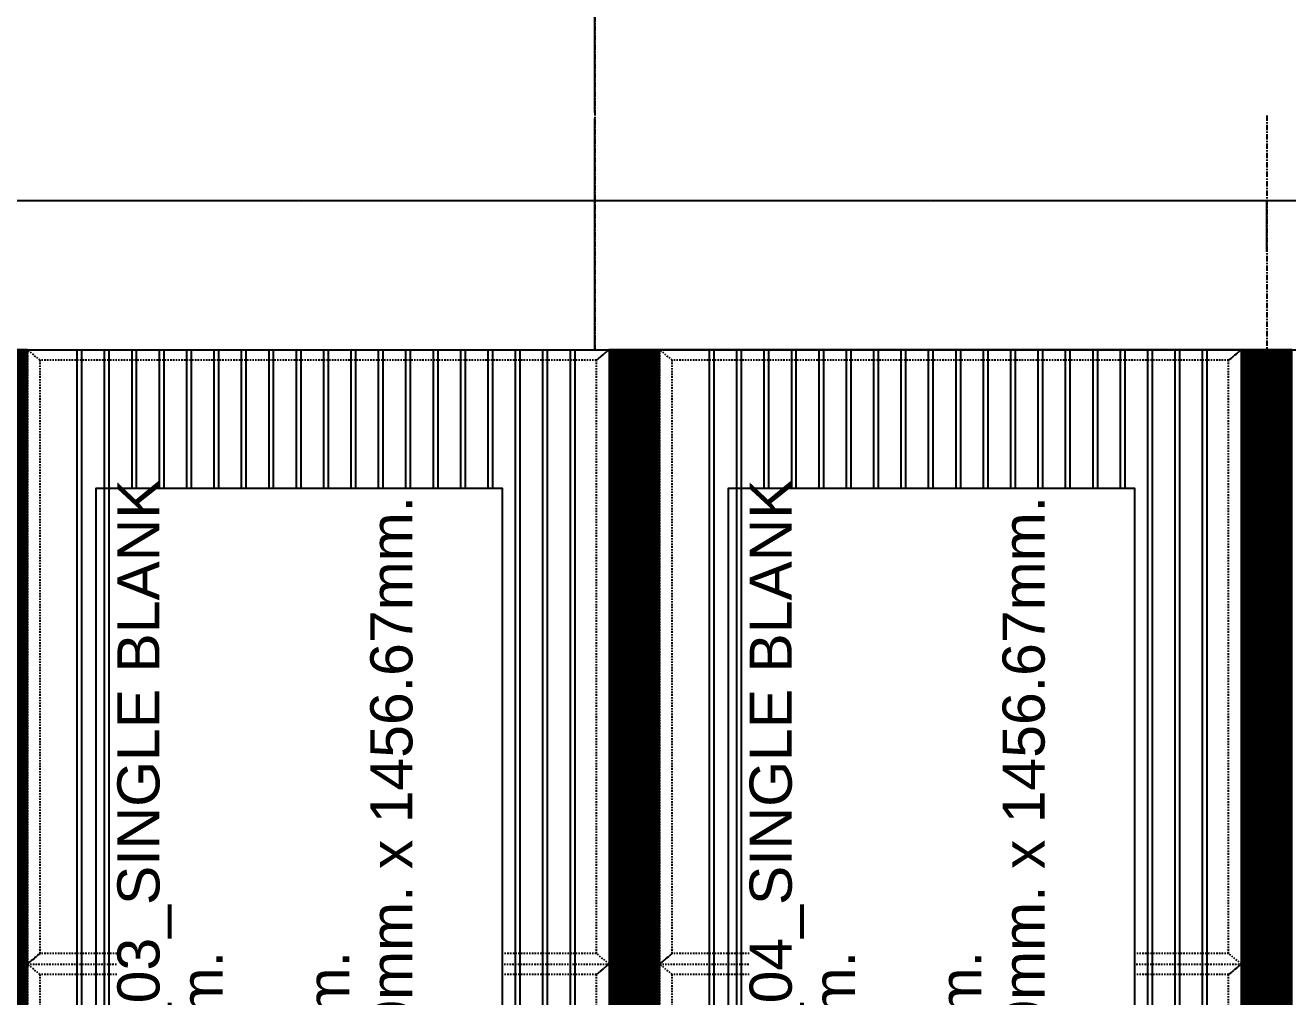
# Model space of a CAD drawing. Header units: millimetres. Extents: x 663313 to 1226001, y 1431724 to 1620898.
# Drawn here: x 899603 to 902598, y 1516121 to 1518424 of the extents above; entities that cross this region are included whole.
import ezdxf
from ezdxf.enums import TextEntityAlignment as Align

# ---------------------------------------------------------------- set-up
doc = ezdxf.new("R2010")
doc.units = ezdxf.units.MM
for name, pattern in [('CENTER', [50.8, 31.75, -6.35, 6.35, -6.35]), ('DPA_Grid _ Level 100', [1000, 550, -160, 130, -160]), ('Grid Line', [22.225, 12.7, -3.175, 3.175, -3.175]), ('HIDDEN', [0.375, 0.25, -0.125]), ('TA_GL_000.70000', [1.925, 0.7, -0.175, 0.175, -0.175, 0.7]), ('TA_HL_001.00000', [6.5, 3.55, -2.95]), ('XKITLINE00', [0])]:
    doc.linetypes.add(name, pattern=pattern)
doc.layers.get('Defpoints').update_dxf_attribs({"color": 140})
doc.layers.add('000 - 0_HIDE_OBJ_FRAMING_DEF_SUB', color=1, linetype='Continuous', plot=False)
for name, color, linetype in [('000 - 0_SYM_DWG_GRIDLINE_MAIN_COLOR_251', 251, 'Continuous'), ('000 - 0_SYM_DWG_SLOPE-SYM_TEXT_COLOR_3', 3, 'Continuous'), ('000 - ESTIMATE_ASPG_WIPEOUT_', 250, 'Continuous'), ('000 - GRID', 251, 'CENTER'), ('010 - ASPG_EXTR_MAIN_COLOR_2', 2, 'Continuous'), ('010 - ASPG_EXTR_WIPEOUT_', 250, 'Continuous'), ('010 - ASPG_FRAMING_MAIN_COLOR_1', 1, 'Continuous'), ('010 - ASPG_FRAMING_SUB_COLOR_2', 1, 'Continuous'), ('DIM', 1, 'Continuous')]:
    doc.layers.add(name, color=color, linetype=linetype)
doc.layers.add('000 - ESTIMATE_ASPG_MAIN_COLOR_6', color=6, linetype='Continuous', true_color=0xff00ff)
doc.layers.add('000 - ESTIMATE_ASPG_TEXT_COLOR_1', color=1, linetype='Continuous', true_color=0xff0000)
doc.layers.add('000_AREA_ASPG_AREA_HATCH_', color=7, linetype='Continuous', true_color=0xff8700, plot=False)
doc.layers.add('000_AREA_ASPG_AREA_MAIN_COLOR_1', color=7, linetype='Continuous', true_color=0xff8700, plot=False)
for name, color, linetype, lineweight in [('A-FLOR-E', 2, 'Continuous', 9), ('A-GENM', 29, 'Continuous', 9), ('Part', 2, 'Continuous', 0)]:
    doc.layers.add(name, color=color, linetype=linetype, lineweight=lineweight)
doc.styles.add('_Arial', font='arial.ttf')
doc.styles.add('Arial', font='arial.ttf')
doc.styles.add('TA', font='', dxfattribs={"height": 4.5})
doc.styles.get('TA').set_extended_font_data('Cordia New')
doc.dimstyles.new('Dim - 40 - Cen', dxfattribs={"dimscale": 0.04, "dimtxt": 3, "dimasz": 1, "dimexe": 0, "dimexo": 2.5, "dimgap": 1.5, "dimtad": 1, "dimdec": 0, "dimlfac": 1000, "dimzin": 1, "dimdsep": 46, "dimtxsty": 'Arial', "dimblk": 'CEN1', "dimcen": 0.09, "dimclrd": 1, "dimclre": 49, "dimclrt": 3, "dimadec": 0, "dimazin": 0, "dimtfac": 1, "dimtdec": 0, "dimtix": 1, "dimtofl": 0, "dimtmove": 2, "dimatfit": 3, "dimfxl": 1, "dimtfill": 1, "dimtfillclr": 256, "dimtolj": 1, "dimtzin": 0, "dimarcsym": 0})

# ---------------------------------------------------------------- blocks, each defined once
blk = doc.blocks.new('C-1-PP18-AR-2441-01-C_20260531-230906_ELEVATION_4_EX')
at = {"layer": '000 - 0_HIDE_OBJ_FRAMING_DEF_SUB', "linetype": 'DPA_Grid _ Level 100'}
blk.add_line((0, 99048.4), (0, 118885.3), dxfattribs=at)
blk = doc.blocks.new('GM_Louver Grill Vertical Z1 - Z Profile-18225337-ENT 4 ELE-4 sheet')
at = {"layer": 'A-GENM', "color": 39}
blk.add_line((131839.2, 105680), (131839.2, 110050), dxfattribs=at)
blk = doc.blocks.new('4')
at = {"layer": 'DIM'}
for p, q in [((131613.7, 110050), (131613.7, 105680)), ((131713.7, 110050), (131713.7, 105680)), ((133113.9, 105680), (133113.9, 110050)), ((130213.4, 110000), (131613.7, 110000)), ((133113.9, 110000), (131713.7, 110000))]:
    blk.add_line(p, q, dxfattribs=at)
for points in [[(130163.4, 110050), (131663.7, 110050), (131663.7, 105680), (130163.4, 105680)], [(133163.9, 110050), (131663.7, 110050), (131663.7, 105680), (133163.9, 105680)], [(133163.9, 110050), (134664.2, 110050), (134664.2, 105680), (133163.9, 105680)]]:
    blk.add_lwpolyline(points, close=True, dxfattribs=at)
at = {"layer": 'A-GENM'}
for p in [(-1575, 0), (-1500, 0), (-1425, 0), (-1350, 0), (-1275, 0), (-1200, 0), (-1125, 0), (-1050, 0), (-975, 0), (-900, 0), (-825, 0), (-750, 0), (-675, 0), (-600, 0), (-450, 0), (-375, 0), (-300, 0), (-75, 0), (0, 0), (75, 0), (150, 0), (225, 0), (300, 0), (375, 0), (450, 0), (525, 0), (600, 0), (675, 0), (750, 0), (825, 0), (900, 0), (975, 0), (1050, 0), (1125, 0), (1200, 0)]:
    blk.add_blockref('GM_Louver Grill Vertical Z1 - Z Profile-18225337-ENT 4 ELE-4 sheet', p, dxfattribs=at)
at = {"layer": 'A-GENM', "color": 250}
blk.add_blockref('GM_Louver Grill Vertical Z1 - Z Profile-18225337-ENT 4 ELE-4 sheet', (-525, 0), dxfattribs=at)
blk = doc.blocks.new('CEN1')
at = {"color": 1}
for p, q in [((1.5, 0), (-1.5, 0)), ((0, 1.5), (0, -1.5))]:
    blk.add_line(p, q, dxfattribs=at)
at = {"color": 3}
blk.add_circle((0, 0), 0.75, dxfattribs=at)
blk = doc.blocks.new('*D3596')
at = {"layer": '000 - 0_HIDE_OBJ_FRAMING_DEF_SUB', "color": 49, "lineweight": -2, "transparency": 16777216}
for p, q in [((-1405, 109937.6), (-1405, 110403.7)), ((0, 110297.2), (0, 110403.7))]:
    blk.add_line(p, q, dxfattribs=at)
at = {"layer": '000 - 0_HIDE_OBJ_FRAMING_DEF_SUB', "color": 1, "lineweight": -2, "transparency": 16777216}
blk.add_line((-1405, 110403.7), (0, 110403.7), dxfattribs=at)
at = {"layer": 'Defpoints', "color": 0, "transparency": 16777216}
for p in [(0, 110403.7), (0, 110297.1), (-1405, 109937.5)]:
    blk.add_point(p, dxfattribs=at)
at = {"layer": '000 - 0_HIDE_OBJ_FRAMING_DEF_SUB', "color": 1, "lineweight": -2, "transparency": 16777216, "xscale": 0.04, "yscale": 0.04, "zscale": 0.04, "rotation": 180}
blk.add_blockref('CEN1', (-1405, 110403.7), dxfattribs=at)
at = {"layer": '000 - 0_HIDE_OBJ_FRAMING_DEF_SUB', "color": 1, "lineweight": -2, "transparency": 16777216, "xscale": 0.04, "yscale": 0.04, "zscale": 0.04}
blk.add_blockref('CEN1', (0, 110403.7), dxfattribs=at)
at = {"layer": '000 - 0_HIDE_OBJ_FRAMING_DEF_SUB', "color": 3, "transparency": 16777216, "insert": (-702.5, 110403.8), "char_height": 0.12, "attachment_point": 5, "style": 'Arial', "bg_fill": 3, "box_fill_scale": 1.1, "bg_fill_color": 256, "bg_fill_true_color": 13158600, "bg_fill_transparency": 0}
blk.add_mtext('\\A1;1405000', dxfattribs=at)
blk = doc.blocks.new('*D3597')
at = {"layer": '000 - 0_HIDE_OBJ_FRAMING_DEF_SUB', "color": 49, "lineweight": -2, "transparency": 16777216}
for p, q in [((0, 110297.2), (0, 110403.7)), ((1595, 110281.8), (1595, 110403.7))]:
    blk.add_line(p, q, dxfattribs=at)
at = {"layer": '000 - 0_HIDE_OBJ_FRAMING_DEF_SUB', "color": 1, "lineweight": -2, "transparency": 16777216}
blk.add_line((0, 110403.7), (1595, 110403.7), dxfattribs=at)
at = {"layer": 'Defpoints', "color": 0, "transparency": 16777216}
for p in [(1595, 110403.7), (0, 110297.1), (1595, 110281.7)]:
    blk.add_point(p, dxfattribs=at)
at = {"layer": '000 - 0_HIDE_OBJ_FRAMING_DEF_SUB', "color": 1, "lineweight": -2, "transparency": 16777216, "xscale": 0.04, "yscale": 0.04, "zscale": 0.04, "rotation": 180}
blk.add_blockref('CEN1', (0, 110403.7), dxfattribs=at)
at = {"layer": '000 - 0_HIDE_OBJ_FRAMING_DEF_SUB', "color": 1, "lineweight": -2, "transparency": 16777216, "xscale": 0.04, "yscale": 0.04, "zscale": 0.04}
blk.add_blockref('CEN1', (1595, 110403.7), dxfattribs=at)
at = {"layer": '000 - 0_HIDE_OBJ_FRAMING_DEF_SUB', "color": 3, "transparency": 16777216, "insert": (797.5, 110403.8), "char_height": 0.12, "attachment_point": 5, "style": 'Arial', "bg_fill": 3, "box_fill_scale": 1.1, "bg_fill_color": 256, "bg_fill_true_color": 13158600, "bg_fill_transparency": 0}
blk.add_mtext('\\A1;1595000', dxfattribs=at)
blk = doc.blocks.new('*D3598')
at = {"layer": '000 - 0_HIDE_OBJ_FRAMING_DEF_SUB', "color": 49, "lineweight": -2, "transparency": 16777216}
for p, q in [((1595, 110281.8), (1595, 110403.7)), ((4595, 110254.2), (4595, 110403.7))]:
    blk.add_line(p, q, dxfattribs=at)
at = {"layer": '000 - 0_HIDE_OBJ_FRAMING_DEF_SUB', "color": 1, "lineweight": -2, "transparency": 16777216}
blk.add_line((1595, 110403.7), (4595, 110403.7), dxfattribs=at)
at = {"layer": 'Defpoints', "color": 0, "transparency": 16777216}
for p in [(4595, 110403.7), (1595, 110281.7), (4595, 110254.1)]:
    blk.add_point(p, dxfattribs=at)
at = {"layer": '000 - 0_HIDE_OBJ_FRAMING_DEF_SUB', "color": 1, "lineweight": -2, "transparency": 16777216, "xscale": 0.04, "yscale": 0.04, "zscale": 0.04, "rotation": 180}
blk.add_blockref('CEN1', (1595, 110403.7), dxfattribs=at)
at = {"layer": '000 - 0_HIDE_OBJ_FRAMING_DEF_SUB', "color": 1, "lineweight": -2, "transparency": 16777216, "xscale": 0.04, "yscale": 0.04, "zscale": 0.04}
blk.add_blockref('CEN1', (4595, 110403.7), dxfattribs=at)
at = {"layer": '000 - 0_HIDE_OBJ_FRAMING_DEF_SUB', "color": 3, "transparency": 16777216, "insert": (3095, 110403.8), "char_height": 0.12, "attachment_point": 5, "style": 'Arial', "bg_fill": 3, "box_fill_scale": 1.1, "bg_fill_color": 256, "bg_fill_true_color": 13158600, "bg_fill_transparency": 0}
blk.add_mtext('\\A1;3000000', dxfattribs=at)
blk = doc.blocks.new('*U4817')
at = {"layer": '000 - 0_SYM_DWG_GRIDLINE_MAIN_COLOR_251', "color": 0, "linetype": 'ByBlock', "ltscale": 5}
blk.add_line((20, 0), (-316, 0), dxfattribs=at)
at = {"style": 'TA', "flags": 1}
blk.add_attdef('LOCATION', (6, -6), '', height=4.5, rotation=270, dxfattribs=at)
at = {"layer": '000 - 0_SYM_DWG_SLOPE-SYM_TEXT_COLOR_3', "style": 'Arial'}
blk.add_attdef('GRID-HEAD', text='', height=4, rotation=90, dxfattribs=at).set_placement((40, 0), align=Align.MIDDLE_CENTER)
blk = doc.blocks.new('*U4820')
at = {"layer": '000 - 0_SYM_DWG_GRIDLINE_MAIN_COLOR_251', "color": 0, "linetype": 'ByBlock', "ltscale": 5}
blk.add_line((155.4, 0), (-509, 0), dxfattribs=at)
at = {"layer": '000 - 0_SYM_DWG_GRIDLINE_MAIN_COLOR_251', "color": 0}
blk.add_point((0, 0), dxfattribs=at)
at = {"style": 'TA', "flags": 1}
blk.add_attdef('LOCATION', (6, -6), '', height=4.5, rotation=270, dxfattribs=at)
blk = doc.blocks.new('W-1-PP18-ST_ENT4_REV00_20260531-234008_ELEVATION_4_DIMS')
at = {"layer": '000 - GRID', "linetype": 'TA_GL_000.70000', "xscale": 50.00000000000043, "yscale": 50.00000000000043, "zscale": 50.00000000000043}
for name, p, rotation in [('*U4817', (0, 101200), 270), ('*U4820', (0, 109850), 180), ('*U4820', (0, 108540), 180)]:
    blk.add_blockref(name, p, dxfattribs=dict(at, rotation=rotation))
blk = doc.blocks.new('*U4746')
blk.add_wipeout([(50, 0), (1450, 0), (1450, 4370), (50, 4370)]).dxf.layer = '010 - ASPG_EXTR_WIPEOUT_'
at = {"layer": '010 - ASPG_EXTR_MAIN_COLOR_2'}
for points in [[(141.5, 0), (151.7, 0), (151.7, 4370), (141.5, 4370)], [(206.5, 0), (216.7, 0), (216.7, 4370), (206.5, 4370)], [(271.5, 0), (281.7, 0), (281.7, 4370), (271.5, 4370)], [(336.5, 0), (346.7, 0), (346.7, 4370), (336.5, 4370)], [(401.5, 0), (411.7, 0), (411.7, 4370), (401.5, 4370)], [(466.5, 0), (476.7, 0), (476.7, 4370), (466.5, 4370)], [(531.5, 0), (541.7, 0), (541.7, 4370), (531.5, 4370)], [(596.5, 0), (606.7, 0), (606.7, 4370), (596.5, 4370)], [(661.5, 0), (671.7, 0), (671.7, 4370), (661.5, 4370)], [(726.5, 0), (736.7, 0), (736.7, 4370), (726.5, 4370)], [(791.5, 0), (801.7, 0), (801.7, 4370), (791.5, 4370)], [(856.5, 0), (866.7, 0), (866.7, 4370), (856.5, 4370)], [(921.5, 0), (931.7, 0), (931.7, 4370), (921.5, 4370)], [(986.5, 0), (996.7, 0), (996.7, 4370), (986.5, 4370)], [(1051.5, 0), (1061.7, 0), (1061.7, 4370), (1051.5, 4370)], [(1116.5, 0), (1126.7, 0), (1126.7, 4370), (1116.5, 4370)], [(1181.5, 0), (1191.7, 0), (1191.7, 4370), (1181.5, 4370)], [(1246.5, 0), (1256.7, 0), (1256.7, 4370), (1246.5, 4370)], [(1311.5, 0), (1321.7, 0), (1321.7, 4370), (1311.5, 4370)]]:
    blk.add_lwpolyline(points, close=True, dxfattribs=at)
at = {"layer": '010 - ASPG_FRAMING_SUB_COLOR_2'}
blk.add_lwpolyline([(50, 0), (1450, 0), (1450, 4370), (50, 4370)], close=True, dxfattribs=at)
for points in [[(-50, 0), (50, 0), (50, 4370), (-50, 4370)], [(1450, 0), (1550, 0), (1550, 4370), (1450, 4370)]]:
    blk.add_wipeout(points).dxf.layer = '010 - ASPG_EXTR_WIPEOUT_'
at = {"layer": '010 - ASPG_FRAMING_MAIN_COLOR_1'}
for points in [[(-50, 0), (-40, 0), (-40, 4370), (-50, 4370)], [(40, 0), (50, 0), (50, 4370), (40, 4370)], [(1450, 0), (1460, 0), (1460, 4370), (1450, 4370)], [(1540, 0), (1550, 0), (1550, 4370), (1540, 4370)]]:
    blk.add_lwpolyline(points, close=True, dxfattribs=at)
at = {"layer": '010 - ASPG_FRAMING_SUB_COLOR_2'}
for points in [[(-50, 0), (50, 0), (50, 4370), (-50, 4370)], [(1450, 0), (1550, 0), (1550, 4370), (1450, 4370)]]:
    blk.add_lwpolyline(points, close=True, dxfattribs=at)
blk = doc.blocks.new('*U4792')
at = {"layer": '010 - ASPG_FRAMING_MAIN_COLOR_1', "linetype": 'ByBlock'}
for points in [[(0, 0), (0, 1380), (25, 1350), (25, 30), (0, 0)], [(1456.7, 1380), (0, 1380), (25, 1350), (1431.7, 1350)], [(1456.7, 0), (1456.7, 1380), (1431.7, 1350), (1431.7, 30), (1456.7, 0)], [(25, 30), (1431.7, 30), (1456.7, 0), (0, 0), (25, 30)]]:
    blk.add_lwpolyline(points, close=True, dxfattribs=at)
blk = doc.blocks.new('A$Cd3cf6656')
blk.add_wipeout([(-964.7, -457.4), (1855.6, -457.4), (1855.6, 457.4), (-964.7, 457.4)]).dxf.layer = '000 - ESTIMATE_ASPG_WIPEOUT_'
at = {"layer": '000 - ESTIMATE_ASPG_MAIN_COLOR_6'}
blk.add_lwpolyline([(-964.7, -457.4), (1855.6, -457.4), (1855.6, 507.4), (-964.7, 507.4)], close=True, dxfattribs=at)
at = {"layer": '000 - ESTIMATE_ASPG_TEXT_COLOR_1', "style": '_Arial'}
for s, p in [('LV TYPE', (-914.7, 356.5)), (':', (45, 356.5)), ('LV SINGLE-H', (-914.7, 206.5)), (':', (45, 206.5)), ('LV DOUBLE-H', (-914.7, 56.5)), (':', (45, 56.5)), ('VV_TRIM', (-914.7, -93.5)), (':', (45, -93.5)), ('F W x H x set', (-914.7, -243.5)), (':', (45, -243.5))]:
    blk.add_text(s, height=100, dxfattribs=at).set_placement(p)
for tag, p in [('LV_TYPE_VAL', (138.1, 356.5)), ('LV_SIN-H_VAL', (138.1, 206.5)), ('LV_DOU-H_VAL', (138.1, 56.5)), ('V-TRIM_VAL', (138.1, -93.5)), ('FRAME_VAL', (138.1, -243.5)), ('FRAME_SET', (138.1, -393.5))]:
    blk.add_attdef(tag, p, '', height=100, dxfattribs=at)
blk = doc.blocks.new('*U5419')
at = {"layer": '000_AREA_ASPG_AREA_HATCH_', "transparency": 33554539}
h = blk.add_hatch(dxfattribs=at)
h.set_pattern_fill('ANSI31', color=256)
h.set_pattern_definition([(45, (-24.4354, 4344.1105), (-2.245064, 2.245064), [])])
h.paths.add_polyline_path([(-60, 0), (60, 0), (60, 4370), (-60, 4370)])
at = {"layer": '000_AREA_ASPG_AREA_MAIN_COLOR_1'}
blk.add_lwpolyline([(-60, 0), (60, 0), (60, 4370), (-60, 4370)], close=True, dxfattribs=at)
blk = doc.blocks.new('W-1-PP18-ST_ENT4_REV00_20260531-231113_ELEVATION_4_ST')
at = {"layer": '000 - 0_HIDE_OBJ_FRAMING_DEF_SUB', "linetype": 'Grid Line'}
blk.add_line((0, 116196.2005), (0, 104578.0862), dxfattribs=at)
at = {"layer": '000 - 0_HIDE_OBJ_FRAMING_DEF_SUB', "color": 251, "linetype": 'Grid Line'}
blk.add_line((1595, 110605.5718), (1595, 102240), dxfattribs=at)
at = {"layer": 'A-FLOR-E', "color": 1, "linetype": 'HIDDEN', "ltscale": 20}
for points in [[(-1279.9945, 102240), (-1280, 109849.9999), (-1530, 109849.9999), (-1529.9945, 102240)], [(1720.0055, 102240), (1720, 109849.9999), (1470, 109849.9999), (1470.0055, 102240)]]:
    blk.add_lwpolyline(points, dxfattribs=at)
at = {"layer": 'Part', "linetype": 'XKITLINE00', "lineweight": 0}
for p, q in [((1470.0035, 109849.9999), (-1279.9965, 109849.9999)), ((1470.0035, 109249.9999), (-1279.9965, 109249.9999)), ((-1279.9965, 108540), (1470.0035, 108540))]:
    blk.add_line(p, q, dxfattribs=at)
blk.add_blockref('4', (-131569.4634, 0))
at = {"layer": '000 - 0_HIDE_OBJ_FRAMING_DEF_SUB', "color": 1}
dim = blk.add_linear_dim(base=(0, 110403.6556), p1=(-1405, 109937.5387), p2=(0, 110297.1022), dimstyle='Dim - 40 - Cen', dxfattribs=at)
dim.commit()
dim.dimension.update_dxf_attribs({"geometry": '*D3596', "text_midpoint": (-702.5, 110403.7768)})
dim = blk.add_linear_dim(base=(1595, 110403.6556), p1=(0, 110297.1022), p2=(1595, 110281.6517), dimstyle='Dim - 40 - Cen', dxfattribs=at)
dim.commit()
dim.dimension.update_dxf_attribs({"geometry": '*D3597', "text_midpoint": (797.5, 110403.7768)})
dim = blk.add_linear_dim(base=(4595, 110403.6556), p1=(1595, 110281.6517), p2=(4595, 110254.0627), dimstyle='Dim - 40 - Cen', dxfattribs=at)
dim.commit()
dim.dimension.update_dxf_attribs({"geometry": '*D3598', "text_midpoint": (3095, 110403.7769)})

msp = doc.modelspace()

# ---------------------------------------------------------------- block references
at = {"layer": 'DIM', "color": 1}
msp.add_blockref('W-1-PP18-ST_ENT4_REV00_20260531-231113_ELEVATION_4_ST', (900953.6784, 1407605.0011), dxfattribs=at)

# ---------------------------------------------------------------- next in the draw order: block references
msp.add_blockref('W-1-PP18-ST_ENT4_REV00_20260531-234008_ELEVATION_4_DIMS', (900953.6784, 1407605.0011), dxfattribs=at)

# ---------------------------------------------------------------- next in the draw order: block references
msp.add_blockref('C-1-PP18-AR-2441-01-C_20260531-230906_ELEVATION_4_EX', (900953.6784, 1407605.0011))

# ---------------------------------------------------------------- next in the draw order: block references
at = {"xscale": -1}
msp.add_blockref('*U4746', (901047.6784, 1513285.0011), dxfattribs=at)

# ---------------------------------------------------------------- next in the draw order: block references
msp.add_blockref('*U5419', (899547.6784, 1513285.0011))
msp.add_blockref('*U4746', (902547.6784, 1513285.0011), dxfattribs=at)

# ---------------------------------------------------------------- next in the draw order: block references
at = {"linetype": 'TA_HL_001.00000', "yscale": -1, "rotation": 90}
for p in [(899607.6784, 1516198.3345), (899607.6784, 1514741.6678)]:
    msp.add_blockref('*U4792', p, dxfattribs=at)
msp.add_blockref('*U5419', (901047.6784, 1513285.0011))
at = {"xscale": -1}
msp.add_blockref('*U4746', (904047.6784, 1513285.0011), dxfattribs=at)

# ---------------------------------------------------------------- next in the draw order: block references
at = {"linetype": 'TA_HL_001.00000', "yscale": -1, "rotation": 90}
for p in [(901107.6784, 1516198.3345), (901107.6784, 1514741.6678)]:
    msp.add_blockref('*U4792', p, dxfattribs=at)
msp.add_blockref('*U5419', (902547.6784, 1513285.0011))
at = {"rotation": 90}
msp.add_blockref('A$Cd3cf6656', (900277.6784, 1515470.0011), dxfattribs=at).add_auto_attribs({'LV_TYPE_VAL': 'E4_PL_03_SINGLE BLANK', 'LV_SIN-H_VAL': '4370 mm. ', 'LV_DOU-H_VAL': '-', 'V-TRIM_VAL': '4370 mm.', 'FRAME_VAL': '1380.00mm. x 1456.67mm.', 'FRAME_SET': '3 set'})

# ---------------------------------------------------------------- next in the draw order: block references
msp.add_blockref('A$Cd3cf6656', (901777.6784, 1515470.0011), dxfattribs=at).add_auto_attribs({'LV_TYPE_VAL': 'E4_PL_04_SINGLE BLANK', 'LV_SIN-H_VAL': '4370 mm. ', 'LV_DOU-H_VAL': '-', 'V-TRIM_VAL': '4370 mm.', 'FRAME_VAL': '1380.00mm. x 1456.67mm.', 'FRAME_SET': '3 set'})

doc.saveas('drawing.dxf')
